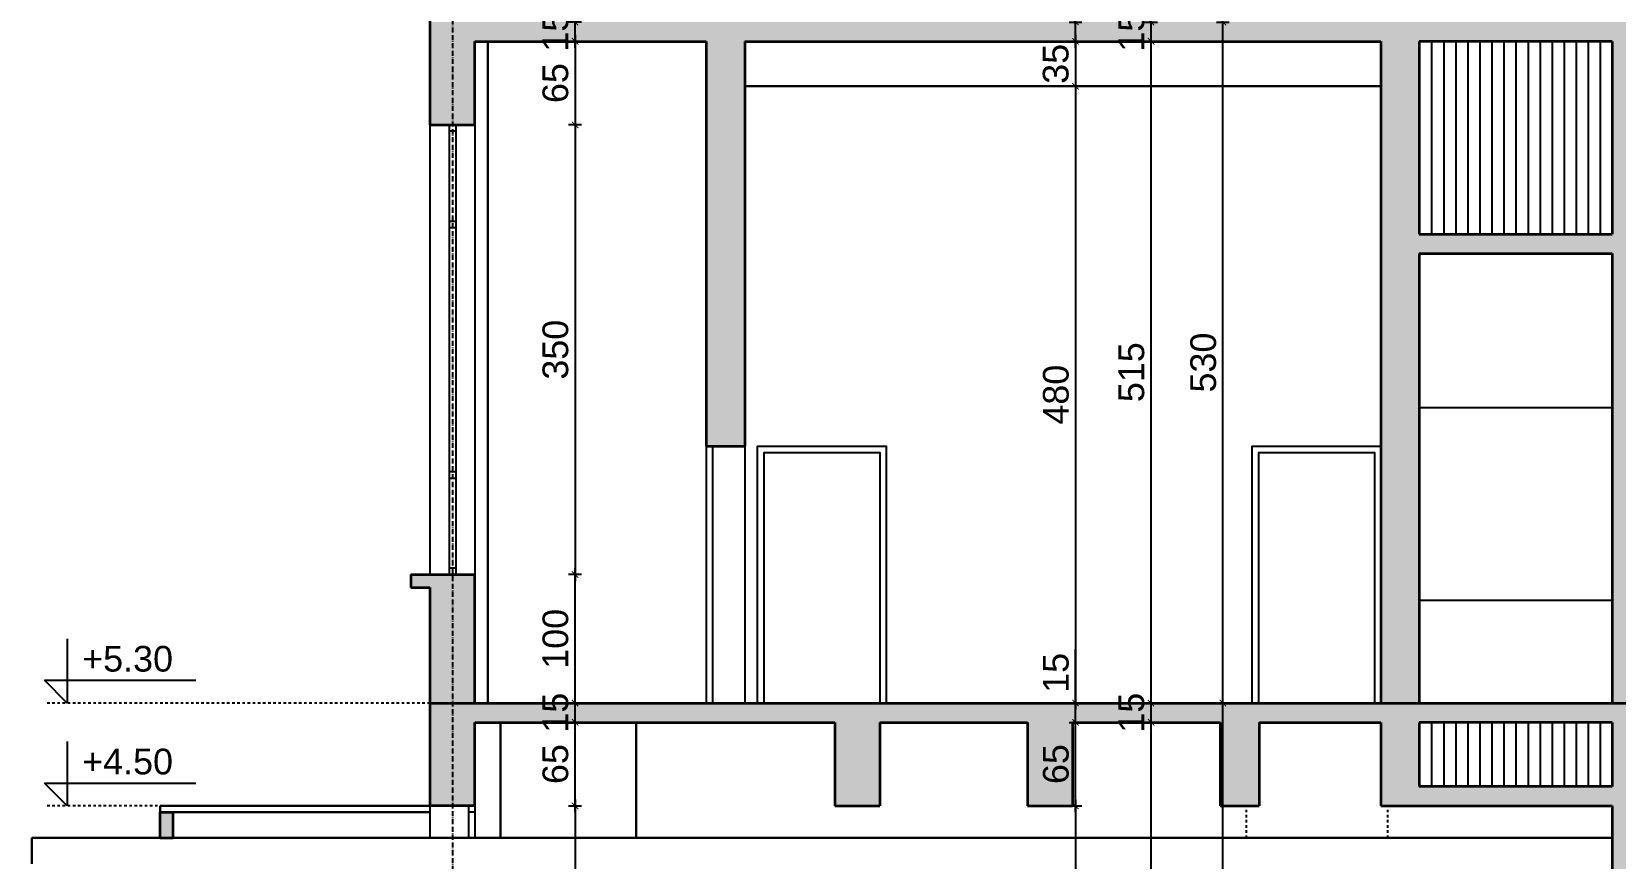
# Model space of a CAD drawing. Header units: inches. Extents: x -72385 to 39588, y -6525 to 66685.
# Drawn here: x -7334 to -6101, y 24035 to 24678 of the extents above; entities that cross this region are included whole.
import ezdxf

# ---------------------------------------------------------------- set-up
doc = ezdxf.new("R2010")
doc.units = ezdxf.units.IN
doc.header["$MEASUREMENT"] = 0
doc.linetypes.add('DashDot', pattern=[0.6, 0.4, -0.1, 0, -0.1])
doc.linetypes.add('Hidden', pattern=[0.4, 0.2, -0.2])
for name, color, linetype, lineweight in [('Надписи коти вътрешни', 252, 'Continuous', 25), ('Надписи нива', 252, 'Continuous', 25), ('Оси', 252, 'DashDot', 25), ('Фасади Разрези дебело', 7, 'Continuous', 35), ('Фасади Разрези пунктир', 253, 'Hidden', 25), ('Фасади Разрези средно', 252, 'Continuous', 30), ('Фасади Разрези тънко', 253, 'Continuous', 25), ('Щрих стени', 254, 'Continuous', 25)]:
    doc.layers.add(name, color=color, linetype=linetype, lineweight=lineweight)
doc.styles.add('Arial Regular', font='arial.ttf')
doc.styles.get("Standard").update_dxf_attribs({"font": 'arial.ttf'})
doc.dimstyles.new('Annotative', dxfattribs={"dimscale": 0, "dimtxt": 20, "dimasz": 5, "dimexe": 5, "dimexo": 5, "dimgap": 5, "dimtad": 1, "dimdec": 0, "dimzin": 0, "dimdsep": 46, "dimtxsty": 'Standard', "dimblk": 'ARCHTICK', "dimcen": 5, "dimdle": 5, "dimadec": 0, "dimazin": 0, "dimtfac": 1, "dimtdec": 0, "dimtofl": 0, "dimtmove": 0, "dimatfit": 3, "dimldrblk": 'ARCHTICK', "dimfxl": 5, "dimfxlon": 1, "dimtolj": 1, "dimtzin": 0, "dimarcsym": 1})

# ---------------------------------------------------------------- blocks, each defined once
blk = doc.blocks.new('_ArchTick')
at = {"color": 0, "linetype": 'ByBlock', "const_width": 0.15}
blk.add_lwpolyline([(-0.5, -0.5), (0.5, 0.5)], dxfattribs=at)
blk = doc.blocks.new('*D4976')
at = {"layer": 'Defpoints', "color": 0, "ltscale": 10, "transparency": 16777216}
for p in [(-6910.7, 24255.9), (-6841.6, 24255.9), (-6841.6, 24155.9)]:
    blk.add_point(p, dxfattribs=at)
at = {"layer": 'Надписи коти вътрешни', "color": 0, "lineweight": -2, "ltscale": 10, "transparency": 16777216}
for p, q in [((-6910.7, 24150.9), (-6910.7, 24260.9)), ((-6905.7, 24255.9), (-6915.7, 24255.9)), ((-6905.7, 24155.9), (-6915.7, 24155.9))]:
    blk.add_line(p, q, dxfattribs=at)
at = {"layer": 'Надписи коти вътрешни', "color": 0, "lineweight": -2, "ltscale": 10, "transparency": 16777216, "xscale": 5, "yscale": 5, "zscale": 5}
for p, rotation in [((-6910.7, 24255.9), 90), ((-6910.7, 24155.9), 270)]:
    blk.add_blockref('_ArchTick', p, dxfattribs=dict(at, rotation=rotation))
at = {"layer": 'Надписи коти вътрешни', "color": 0, "ltscale": 10, "transparency": 16777216, "insert": (-6925.9, 24205.9), "char_height": 20, "attachment_point": 5, "rotation": 90}
blk.add_mtext('\\A1;100', dxfattribs=at)
blk = doc.blocks.new('*D4975')
at = {"layer": 'Defpoints', "color": 0, "ltscale": 10, "transparency": 16777216}
for p in [(-6841.6, 24605.9), (-6910.7, 24255.9), (-6841.6, 24255.9)]:
    blk.add_point(p, dxfattribs=at)
at = {"layer": 'Надписи коти вътрешни', "color": 0, "lineweight": -2, "ltscale": 10, "transparency": 16777216}
for p, q in [((-6905.7, 24605.9), (-6915.7, 24605.9)), ((-6910.7, 24610.9), (-6910.7, 24250.9)), ((-6905.7, 24255.9), (-6915.7, 24255.9))]:
    blk.add_line(p, q, dxfattribs=at)
at = {"layer": 'Надписи коти вътрешни', "color": 0, "lineweight": -2, "ltscale": 10, "transparency": 16777216, "xscale": 5, "yscale": 5, "zscale": 5}
for p, rotation in [((-6910.7, 24605.9), 90), ((-6910.7, 24255.9), 270)]:
    blk.add_blockref('_ArchTick', p, dxfattribs=dict(at, rotation=rotation))
at = {"layer": 'Надписи коти вътрешни', "color": 0, "ltscale": 10, "transparency": 16777216, "insert": (-6925.9, 24430.9), "char_height": 20, "attachment_point": 5, "rotation": 90}
blk.add_mtext('\\A1;350', dxfattribs=at)
blk = doc.blocks.new('*D4974')
at = {"layer": 'Defpoints', "color": 0, "ltscale": 10, "transparency": 16777216}
for p in [(-6841.6, 24670.9), (-6910.7, 24605.9), (-6841.6, 24605.9)]:
    blk.add_point(p, dxfattribs=at)
at = {"layer": 'Надписи коти вътрешни', "color": 0, "lineweight": -2, "ltscale": 10, "transparency": 16777216}
for p, q in [((-6905.7, 24670.9), (-6915.7, 24670.9)), ((-6910.7, 24675.9), (-6910.7, 24600.9)), ((-6905.7, 24605.9), (-6915.7, 24605.9))]:
    blk.add_line(p, q, dxfattribs=at)
at = {"layer": 'Надписи коти вътрешни', "color": 0, "lineweight": -2, "ltscale": 10, "transparency": 16777216, "xscale": 5, "yscale": 5, "zscale": 5}
for p, rotation in [((-6910.7, 24670.9), 90), ((-6910.7, 24605.9), 270)]:
    blk.add_blockref('_ArchTick', p, dxfattribs=dict(at, rotation=rotation))
at = {"layer": 'Надписи коти вътрешни', "color": 0, "ltscale": 10, "transparency": 16777216, "insert": (-6925.9, 24638.4), "char_height": 20, "attachment_point": 5, "rotation": 90}
blk.add_mtext('\\A1;65', dxfattribs=at)
blk = doc.blocks.new('*D4973')
at = {"layer": 'Defpoints', "color": 0, "ltscale": 10, "transparency": 16777216}
for p in [(-6910.7, 24685.9), (-6841.6, 24685.9), (-6841.6, 24670.9)]:
    blk.add_point(p, dxfattribs=at)
at = {"layer": 'Надписи коти вътрешни', "color": 0, "lineweight": -2, "ltscale": 10, "transparency": 16777216}
for p, q in [((-6910.7, 24665.9), (-6910.7, 24690.9)), ((-6905.7, 24685.9), (-6915.7, 24685.9)), ((-6905.7, 24670.9), (-6915.7, 24670.9))]:
    blk.add_line(p, q, dxfattribs=at)
at = {"layer": 'Надписи коти вътрешни', "color": 0, "lineweight": -2, "ltscale": 10, "transparency": 16777216, "xscale": 5, "yscale": 5, "zscale": 5}
for p, rotation in [((-6910.7, 24685.9), 90), ((-6910.7, 24670.9), 270)]:
    blk.add_blockref('_ArchTick', p, dxfattribs=dict(at, rotation=rotation))
at = {"layer": 'Надписи коти вътрешни', "color": 0, "ltscale": 10, "transparency": 16777216, "insert": (-6925.9, 24678.4), "char_height": 20, "attachment_point": 5, "rotation": 90}
blk.add_mtext('\\A1;15', dxfattribs=at)
blk = doc.blocks.new('*D4963')
at = {"layer": 'Defpoints', "color": 0, "ltscale": 10, "transparency": 16777216}
for p in [(-6968.6, 24140.9), (-6910.7, 24140.9), (-6988.6, 24075.9)]:
    blk.add_point(p, dxfattribs=at)
at = {"layer": 'Надписи коти вътрешни', "color": 0, "lineweight": -2, "ltscale": 10, "transparency": 16777216}
for p, q in [((-6915.7, 24140.9), (-6905.7, 24140.9)), ((-6910.7, 24070.9), (-6910.7, 24145.9)), ((-6915.7, 24075.9), (-6905.7, 24075.9))]:
    blk.add_line(p, q, dxfattribs=at)
at = {"layer": 'Надписи коти вътрешни', "color": 0, "lineweight": -2, "ltscale": 10, "transparency": 16777216, "xscale": 5, "yscale": 5, "zscale": 5}
for p, rotation in [((-6910.7, 24140.9), 90), ((-6910.7, 24075.9), 270)]:
    blk.add_blockref('_ArchTick', p, dxfattribs=dict(at, rotation=rotation))
at = {"layer": 'Надписи коти вътрешни', "color": 0, "ltscale": 10, "transparency": 16777216, "insert": (-6925.9, 24108.4), "char_height": 20, "attachment_point": 5, "rotation": 90}
blk.add_mtext('\\A1;65', dxfattribs=at)
blk = doc.blocks.new('*D4962')
at = {"layer": 'Defpoints', "color": 0, "ltscale": 10, "transparency": 16777216}
for p in [(-6988.6, 24075.9), (-6988.6, 23625.9), (-6910.7, 23625.9)]:
    blk.add_point(p, dxfattribs=at)
at = {"layer": 'Надписи коти вътрешни', "color": 0, "lineweight": -2, "ltscale": 10, "transparency": 16777216}
for p, q in [((-6915.7, 24075.9), (-6905.7, 24075.9)), ((-6910.7, 24080.9), (-6910.7, 23620.9)), ((-6915.7, 23625.9), (-6905.7, 23625.9))]:
    blk.add_line(p, q, dxfattribs=at)
at = {"layer": 'Надписи коти вътрешни', "color": 0, "lineweight": -2, "ltscale": 10, "transparency": 16777216, "xscale": 5, "yscale": 5, "zscale": 5}
for p, rotation in [((-6910.7, 24075.9), 90), ((-6910.7, 23625.9), 270)]:
    blk.add_blockref('_ArchTick', p, dxfattribs=dict(at, rotation=rotation))
at = {"layer": 'Надписи коти вътрешни', "color": 0, "ltscale": 10, "transparency": 16777216, "insert": (-6925.9, 23850.9), "char_height": 20, "attachment_point": 5, "rotation": 90}
blk.add_mtext('\\A1;450', dxfattribs=at)
blk = doc.blocks.new('*D4957')
at = {"layer": 'Defpoints', "color": 0, "ltscale": 10, "transparency": 16777216}
for p in [(-6557.1, 24155.9), (-6521.2, 24155.9), (-6558.6, 24140.9)]:
    blk.add_point(p, dxfattribs=at)
at = {"layer": 'Надписи коти вътрешни', "color": 0, "lineweight": -2, "ltscale": 10, "transparency": 16777216}
for p, q in [((-6521.2, 24155.9), (-6521.2, 24197.8)), ((-6526.2, 24155.9), (-6516.2, 24155.9)), ((-6521.2, 24135.9), (-6521.2, 24155.9)), ((-6526.2, 24140.9), (-6516.2, 24140.9))]:
    blk.add_line(p, q, dxfattribs=at)
at = {"layer": 'Надписи коти вътрешни', "color": 0, "lineweight": -2, "ltscale": 10, "transparency": 16777216, "xscale": 5, "yscale": 5, "zscale": 5}
for p, rotation in [((-6521.2, 24155.9), 90), ((-6521.2, 24140.9), 270)]:
    blk.add_blockref('_ArchTick', p, dxfattribs=dict(at, rotation=rotation))
at = {"layer": 'Надписи коти вътрешни', "color": 0, "ltscale": 10, "transparency": 16777216, "insert": (-6536.4, 24179.4), "char_height": 20, "attachment_point": 5, "rotation": 90}
blk.add_mtext('\\A1;15', dxfattribs=at)
blk = doc.blocks.new('*D4956')
at = {"layer": 'Defpoints', "color": 0, "ltscale": 10, "transparency": 16777216}
for p in [(-6564.5, 24635.9), (-6541.4, 24155.9), (-6521.2, 24155.9)]:
    blk.add_point(p, dxfattribs=at)
at = {"layer": 'Надписи коти вътрешни', "color": 0, "lineweight": -2, "ltscale": 10, "transparency": 16777216}
for p, q in [((-6521.2, 24640.9), (-6521.2, 24150.9)), ((-6526.2, 24635.9), (-6516.2, 24635.9)), ((-6526.2, 24155.9), (-6516.2, 24155.9))]:
    blk.add_line(p, q, dxfattribs=at)
at = {"layer": 'Надписи коти вътрешни', "color": 0, "lineweight": -2, "ltscale": 10, "transparency": 16777216, "xscale": 5, "yscale": 5, "zscale": 5}
for p, rotation in [((-6521.2, 24635.9), 90), ((-6521.2, 24155.9), 270)]:
    blk.add_blockref('_ArchTick', p, dxfattribs=dict(at, rotation=rotation))
at = {"layer": 'Надписи коти вътрешни', "color": 0, "ltscale": 10, "transparency": 16777216, "insert": (-6536.4, 24395.9), "char_height": 20, "attachment_point": 5, "rotation": 90}
blk.add_mtext('\\A1;480', dxfattribs=at)
blk = doc.blocks.new('*D4955')
at = {"layer": 'Defpoints', "color": 0, "ltscale": 10, "transparency": 16777216}
for p in [(-6546.7, 24670.9), (-6546.7, 24635.9), (-6521.2, 24635.9)]:
    blk.add_point(p, dxfattribs=at)
at = {"layer": 'Надписи коти вътрешни', "color": 0, "lineweight": -2, "ltscale": 10, "transparency": 16777216}
for p, q in [((-6526.2, 24670.9), (-6516.2, 24670.9)), ((-6521.2, 24675.9), (-6521.2, 24630.9)), ((-6526.2, 24635.9), (-6516.2, 24635.9))]:
    blk.add_line(p, q, dxfattribs=at)
at = {"layer": 'Надписи коти вътрешни', "color": 0, "lineweight": -2, "ltscale": 10, "transparency": 16777216, "xscale": 5, "yscale": 5, "zscale": 5}
for p, rotation in [((-6521.2, 24670.9), 90), ((-6521.2, 24635.9), 270)]:
    blk.add_blockref('_ArchTick', p, dxfattribs=dict(at, rotation=rotation))
at = {"layer": 'Надписи коти вътрешни', "color": 0, "ltscale": 10, "transparency": 16777216, "insert": (-6536.5, 24653.4), "char_height": 20, "attachment_point": 5, "rotation": 90}
blk.add_mtext('\\A1;35', dxfattribs=at)
blk = doc.blocks.new('*D4954')
at = {"layer": 'Defpoints', "color": 0, "ltscale": 10, "transparency": 16777216}
for p in [(-6578.4, 24685.9), (-6521.2, 24685.9), (-6559.5, 24670.9)]:
    blk.add_point(p, dxfattribs=at)
at = {"layer": 'Надписи коти вътрешни', "color": 0, "lineweight": -2, "ltscale": 10, "transparency": 16777216}
for p, q in [((-6521.2, 24685.9), (-6521.2, 24727.8)), ((-6526.2, 24685.9), (-6516.2, 24685.9)), ((-6521.2, 24665.9), (-6521.2, 24685.9)), ((-6526.2, 24670.9), (-6516.2, 24670.9))]:
    blk.add_line(p, q, dxfattribs=at)
at = {"layer": 'Надписи коти вътрешни', "color": 0, "lineweight": -2, "ltscale": 10, "transparency": 16777216, "xscale": 5, "yscale": 5, "zscale": 5}
for p, rotation in [((-6521.2, 24685.9), 90), ((-6521.2, 24670.9), 270)]:
    blk.add_blockref('_ArchTick', p, dxfattribs=dict(at, rotation=rotation))
at = {"layer": 'Надписи коти вътрешни', "color": 0, "ltscale": 10, "transparency": 16777216, "insert": (-6536.4, 24709.4), "char_height": 20, "attachment_point": 5, "rotation": 90}
blk.add_mtext('\\A1;15', dxfattribs=at)
blk = doc.blocks.new('*D4952')
at = {"layer": 'Defpoints', "color": 0, "ltscale": 10, "transparency": 16777216}
for p in [(-6523.6, 24140.9), (-6521.2, 24140.9), (-6558.6, 24075.9)]:
    blk.add_point(p, dxfattribs=at)
at = {"layer": 'Надписи коти вътрешни', "color": 0, "lineweight": -2, "ltscale": 10, "transparency": 16777216}
for p, q in [((-6521.2, 24070.9), (-6521.2, 24145.9)), ((-6521.2, 24140.9), (-6516.2, 24140.9)), ((-6526.2, 24075.9), (-6516.2, 24075.9))]:
    blk.add_line(p, q, dxfattribs=at)
at = {"layer": 'Надписи коти вътрешни', "color": 0, "lineweight": -2, "ltscale": 10, "transparency": 16777216, "xscale": 5, "yscale": 5, "zscale": 5}
for p, rotation in [((-6521.2, 24140.9), 90), ((-6521.2, 24075.9), 270)]:
    blk.add_blockref('_ArchTick', p, dxfattribs=dict(at, rotation=rotation))
at = {"layer": 'Надписи коти вътрешни', "color": 0, "ltscale": 10, "transparency": 16777216, "insert": (-6536.4, 24108.4), "char_height": 20, "attachment_point": 5, "rotation": 90}
blk.add_mtext('\\A1;65', dxfattribs=at)
blk = doc.blocks.new('*D4951')
at = {"layer": 'Defpoints', "color": 0, "ltscale": 10, "transparency": 16777216}
for p in [(-6558.6, 24075.9), (-6599.2, 23625.9), (-6521.2, 23625.9)]:
    blk.add_point(p, dxfattribs=at)
at = {"layer": 'Надписи коти вътрешни', "color": 0, "lineweight": -2, "ltscale": 10, "transparency": 16777216}
for p, q in [((-6526.2, 24075.9), (-6516.2, 24075.9)), ((-6521.2, 24080.9), (-6521.2, 23620.9)), ((-6526.2, 23625.9), (-6516.2, 23625.9))]:
    blk.add_line(p, q, dxfattribs=at)
at = {"layer": 'Надписи коти вътрешни', "color": 0, "lineweight": -2, "ltscale": 10, "transparency": 16777216, "xscale": 5, "yscale": 5, "zscale": 5}
for p, rotation in [((-6521.2, 24075.9), 90), ((-6521.2, 23625.9), 270)]:
    blk.add_blockref('_ArchTick', p, dxfattribs=dict(at, rotation=rotation))
at = {"layer": 'Надписи коти вътрешни', "color": 0, "ltscale": 10, "transparency": 16777216, "insert": (-6536.4, 23850.9), "char_height": 20, "attachment_point": 5, "rotation": 90}
blk.add_mtext('\\A1;450', dxfattribs=at)
blk = doc.blocks.new('*D4945')
at = {"layer": 'Defpoints', "color": 0, "ltscale": 10, "transparency": 16777216}
for p in [(-6988.6, 24155.9), (-6910.7, 24155.9), (-6988.6, 24140.9)]:
    blk.add_point(p, dxfattribs=at)
at = {"layer": 'Надписи коти вътрешни', "color": 0, "lineweight": -2, "ltscale": 10, "transparency": 16777216}
for p, q in [((-6910.7, 24135.9), (-6910.7, 24160.9)), ((-6915.7, 24155.9), (-6905.7, 24155.9)), ((-6915.7, 24140.9), (-6905.7, 24140.9))]:
    blk.add_line(p, q, dxfattribs=at)
at = {"layer": 'Надписи коти вътрешни', "color": 0, "lineweight": -2, "ltscale": 10, "transparency": 16777216, "xscale": 5, "yscale": 5, "zscale": 5}
for p, rotation in [((-6910.7, 24155.9), 90), ((-6910.7, 24140.9), 270)]:
    blk.add_blockref('_ArchTick', p, dxfattribs=dict(at, rotation=rotation))
at = {"layer": 'Надписи коти вътрешни', "color": 0, "ltscale": 10, "transparency": 16777216, "insert": (-6925.9, 24148.4), "char_height": 20, "attachment_point": 5, "rotation": 90}
blk.add_mtext('\\A1;15', dxfattribs=at)
blk = doc.blocks.new('*D4940')
at = {"layer": 'Defpoints', "color": 0, "ltscale": 10, "transparency": 16777216}
for p in [(-6574.9, 24140.9), (-6462.4, 24140.9), (-6574.9, 23625.9)]:
    blk.add_point(p, dxfattribs=at)
at = {"layer": 'Надписи коти вътрешни', "color": 0, "lineweight": -2, "ltscale": 10, "transparency": 16777216}
for p, q in [((-6467.4, 24140.9), (-6457.4, 24140.9)), ((-6462.4, 23620.9), (-6462.4, 24145.9)), ((-6467.4, 23625.9), (-6457.4, 23625.9))]:
    blk.add_line(p, q, dxfattribs=at)
at = {"layer": 'Надписи коти вътрешни', "color": 0, "lineweight": -2, "ltscale": 10, "transparency": 16777216, "xscale": 5, "yscale": 5, "zscale": 5}
for p, rotation in [((-6462.4, 24140.9), 90), ((-6462.4, 23625.9), 270)]:
    blk.add_blockref('_ArchTick', p, dxfattribs=dict(at, rotation=rotation))
at = {"layer": 'Надписи коти вътрешни', "color": 0, "ltscale": 10, "transparency": 16777216, "insert": (-6477.6, 23883.4), "char_height": 20, "attachment_point": 5, "rotation": 90}
blk.add_mtext('\\A1;515', dxfattribs=at)
blk = doc.blocks.new('*D4939')
at = {"layer": 'Defpoints', "color": 0, "ltscale": 10, "transparency": 16777216}
for p in [(-6574.9, 24155.9), (-6462.4, 24155.9), (-6574.9, 24140.9)]:
    blk.add_point(p, dxfattribs=at)
at = {"layer": 'Надписи коти вътрешни', "color": 0, "lineweight": -2, "ltscale": 10, "transparency": 16777216}
for p, q in [((-6462.4, 24135.9), (-6462.4, 24160.9)), ((-6467.4, 24155.9), (-6457.4, 24155.9)), ((-6467.4, 24140.9), (-6457.4, 24140.9))]:
    blk.add_line(p, q, dxfattribs=at)
at = {"layer": 'Надписи коти вътрешни', "color": 0, "lineweight": -2, "ltscale": 10, "transparency": 16777216, "xscale": 5, "yscale": 5, "zscale": 5}
for p, rotation in [((-6462.4, 24155.9), 90), ((-6462.4, 24140.9), 270)]:
    blk.add_blockref('_ArchTick', p, dxfattribs=dict(at, rotation=rotation))
at = {"layer": 'Надписи коти вътрешни', "color": 0, "ltscale": 10, "transparency": 16777216, "insert": (-6477.6, 24148.4), "char_height": 20, "attachment_point": 5, "rotation": 90}
blk.add_mtext('\\A1;15', dxfattribs=at)
blk = doc.blocks.new('*D4938')
at = {"layer": 'Defpoints', "color": 0, "ltscale": 10, "transparency": 16777216}
for p in [(-6574.9, 24155.9), (-6406.5, 24155.9), (-6574.9, 23625.9)]:
    blk.add_point(p, dxfattribs=at)
at = {"layer": 'Надписи коти вътрешни', "color": 0, "lineweight": -2, "ltscale": 10, "transparency": 16777216}
for p, q in [((-6406.5, 23620.9), (-6406.5, 24160.9)), ((-6411.5, 24155.9), (-6401.5, 24155.9)), ((-6411.5, 23625.9), (-6401.5, 23625.9))]:
    blk.add_line(p, q, dxfattribs=at)
at = {"layer": 'Надписи коти вътрешни', "color": 0, "lineweight": -2, "ltscale": 10, "transparency": 16777216, "xscale": 5, "yscale": 5, "zscale": 5}
for p, rotation in [((-6406.5, 24155.9), 90), ((-6406.5, 23625.9), 270)]:
    blk.add_blockref('_ArchTick', p, dxfattribs=dict(at, rotation=rotation))
at = {"layer": 'Надписи коти вътрешни', "color": 0, "ltscale": 10, "transparency": 16777216, "insert": (-6421.7, 23890.9), "char_height": 20, "attachment_point": 5, "rotation": 90}
blk.add_mtext('\\A1;530', dxfattribs=at)
blk = doc.blocks.new('*D4937')
at = {"layer": 'Defpoints', "color": 0, "ltscale": 10, "transparency": 16777216}
for p in [(-6574.9, 24670.9), (-6462.4, 24670.9), (-6574.9, 24155.9)]:
    blk.add_point(p, dxfattribs=at)
at = {"layer": 'Надписи коти вътрешни', "color": 0, "lineweight": -2, "ltscale": 10, "transparency": 16777216}
for p, q in [((-6467.4, 24670.9), (-6457.4, 24670.9)), ((-6462.4, 24150.9), (-6462.4, 24675.9)), ((-6467.4, 24155.9), (-6457.4, 24155.9))]:
    blk.add_line(p, q, dxfattribs=at)
at = {"layer": 'Надписи коти вътрешни', "color": 0, "lineweight": -2, "ltscale": 10, "transparency": 16777216, "xscale": 5, "yscale": 5, "zscale": 5}
for p, rotation in [((-6462.4, 24670.9), 90), ((-6462.4, 24155.9), 270)]:
    blk.add_blockref('_ArchTick', p, dxfattribs=dict(at, rotation=rotation))
at = {"layer": 'Надписи коти вътрешни', "color": 0, "ltscale": 10, "transparency": 16777216, "insert": (-6477.6, 24413.4), "char_height": 20, "attachment_point": 5, "rotation": 90}
blk.add_mtext('\\A1;515', dxfattribs=at)
blk = doc.blocks.new('*D4936')
at = {"layer": 'Defpoints', "color": 0, "ltscale": 10, "transparency": 16777216}
for p in [(-6574.9, 24685.9), (-6462.4, 24685.9), (-6574.9, 24670.9)]:
    blk.add_point(p, dxfattribs=at)
at = {"layer": 'Надписи коти вътрешни', "color": 0, "lineweight": -2, "ltscale": 10, "transparency": 16777216}
for p, q in [((-6462.4, 24665.9), (-6462.4, 24690.9)), ((-6467.4, 24685.9), (-6457.4, 24685.9)), ((-6467.4, 24670.9), (-6457.4, 24670.9))]:
    blk.add_line(p, q, dxfattribs=at)
at = {"layer": 'Надписи коти вътрешни', "color": 0, "lineweight": -2, "ltscale": 10, "transparency": 16777216, "xscale": 5, "yscale": 5, "zscale": 5}
for p, rotation in [((-6462.4, 24685.9), 90), ((-6462.4, 24670.9), 270)]:
    blk.add_blockref('_ArchTick', p, dxfattribs=dict(at, rotation=rotation))
at = {"layer": 'Надписи коти вътрешни', "color": 0, "ltscale": 10, "transparency": 16777216, "insert": (-6477.6, 24678.4), "char_height": 20, "attachment_point": 5, "rotation": 90}
blk.add_mtext('\\A1;15', dxfattribs=at)
blk = doc.blocks.new('*D4935')
at = {"layer": 'Defpoints', "color": 0, "ltscale": 10, "transparency": 16777216}
for p in [(-6574.9, 24685.9), (-6406.5, 24685.9), (-6574.9, 24155.9)]:
    blk.add_point(p, dxfattribs=at)
at = {"layer": 'Надписи коти вътрешни', "color": 0, "lineweight": -2, "ltscale": 10, "transparency": 16777216}
for p, q in [((-6406.5, 24150.9), (-6406.5, 24690.9)), ((-6411.5, 24685.9), (-6401.5, 24685.9)), ((-6411.5, 24155.9), (-6401.5, 24155.9))]:
    blk.add_line(p, q, dxfattribs=at)
at = {"layer": 'Надписи коти вътрешни', "color": 0, "lineweight": -2, "ltscale": 10, "transparency": 16777216, "xscale": 5, "yscale": 5, "zscale": 5}
for p, rotation in [((-6406.5, 24685.9), 90), ((-6406.5, 24155.9), 270)]:
    blk.add_blockref('_ArchTick', p, dxfattribs=dict(at, rotation=rotation))
at = {"layer": 'Надписи коти вътрешни', "color": 0, "ltscale": 10, "transparency": 16777216, "insert": (-6421.7, 24420.9), "char_height": 20, "attachment_point": 5, "rotation": 90}
blk.add_mtext('\\A1;530', dxfattribs=at)

msp = doc.modelspace()

# ---------------------------------------------------------------- hatches: boundary and pattern name
at = {"layer": 'Щрих стени', "ltscale": 10}
h = msp.add_hatch(color=256, dxfattribs=at)
h.dxf.hatch_style = 1
h.paths.add_polyline_path([(-1845.7, 24685.9), (-7023.6, 24685.9), (-7023.6, 24605.9), (-6988.6, 24605.9), (-6988.6, 24670.9), (-6808.6, 24670.9), (-6808.6, 24355.9), (-6778.6, 24355.9), (-6778.6, 24670.9), (-6283.6, 24670.9), (-6283.6, 24155.9), (-6253.6, 24155.9), (-6253.6, 24505.9), (-6103.5, 24505.9), (-6103.5, 24155.9), (-6073.5, 24155.9), (-6073.5, 24605.9), (-5513.5, 24605.9), (-5513.5, 24155.9), (-5508.5, 24155.9), (-5508.5, 24525.9), (-5473.5, 24525.9), (-5473.5, 24605.9), (-4908.4, 24605.9), (-4908.4, 24525.9), (-4873.4, 24525.9), (-4873.4, 24605.9), (-4308.4, 24605.9), (-4308.4, 24525.9), (-4273.4, 24525.9), (-4273.4, 24605.9), (-3708.3, 24605.9), (-3708.3, 24525.9), (-3673.3, 24525.9), (-3673.3, 24605.9), (-3108.3, 24605.9), (-3108.3, 24525.9), (-3073.3, 24525.9), (-3073.3, 24605.9), (-2508.3, 24605.9), (-2508.3, 24525.9), (-2473.2, 24525.9), (-2473.2, 24605.9), (-1908.2, 24605.9), (-1908.2, 24365.9), (-1845.7, 24365.9)])
h.paths.add_polyline_path([(-1908.2, 24620.9), (-6073.5, 24620.9), (-6073.5, 24670.9), (-1908.2, 24670.9)], flags=16)
h.paths.add_polyline_path([(-6103.5, 24520.9), (-6253.6, 24520.9), (-6253.6, 24670.9), (-6103.5, 24670.9)], flags=16)
h.paths.add_polyline_path([(-6988.6, 24255.9), (-7038.6, 24255.9), (-7038.6, 24245.9), (-7023.6, 24245.9), (-7023.6, 24155.9), (-6988.6, 24155.9)])
at = {"layer": 'Щрих стени', "ltscale": 10, "transparency": 33554610}
h = msp.add_hatch(dxfattribs=at)
h.set_pattern_fill('ANSI31', color=256, scale=75, angle=45)
h.paths.add_polyline_path([(-6103.5, 24670.9), (-6253.6, 24670.9), (-6253.6, 24520.9), (-6103.5, 24520.9)])
at = {"layer": 'Щрих стени', "ltscale": 10}
h = msp.add_hatch(color=256, dxfattribs=at)
h.dxf.hatch_style = 1
h.paths.add_polyline_path([(-1845.7, 24155.9), (-7023.6, 24155.9), (-7023.6, 24075.9), (-6988.6, 24075.9), (-6988.6, 24140.9), (-6708.6, 24140.9), (-6708.6, 24075.9), (-6673.6, 24075.9), (-6673.6, 24140.9), (-6558.6, 24140.9), (-6558.6, 24075.9), (-6523.6, 24075.9), (-6523.6, 24140.9), (-6408.5, 24140.9), (-6408.5, 24075.9), (-6378.3, 24075.9), (-6378.3, 24140.9), (-6283.6, 24140.9), (-6283.6, 24075.9), (-6103.5, 24075.9), (-6103.5, 23625.9), (-6073.5, 23625.9), (-6073.5, 24075.9), (-5516, 24075.9), (-5516, 23625.9), (-5511, 23625.9), (-5511, 23995.9), (-5473.5, 23995.9), (-5473.5, 24075.9), (-4908.4, 24075.9), (-4908.4, 23995.9), (-4905.9, 23995.9), (-4905.9, 23625.9), (-4875.9, 23625.9), (-4875.9, 23995.9), (-4873.4, 23995.9), (-4873.4, 24075.9), (-4308.4, 24075.9), (-4308.4, 23625.9), (-4303.4, 23625.9), (-4303.4, 23995.9), (-4273.4, 23995.9), (-4273.4, 24075.9), (-3708.3, 24075.9), (-3708.3, 23995.9), (-3705.8, 23995.9), (-3705.8, 23625.9), (-3675.8, 23625.9), (-3675.8, 23995.9), (-3673.3, 23995.9), (-3673.3, 24075.9), (-3108.3, 24075.9), (-3108.3, 23995.9), (-3073.3, 23995.9), (-3073.3, 24075.9), (-2508.3, 24075.9), (-2508.3, 23995.9), (-2473.2, 23995.9), (-2473.2, 24075.9), (-1908.2, 24075.9), (-1908.2, 23835.9), (-1845.7, 23835.9)])
h.paths.add_polyline_path([(-6103.5, 24090.9), (-6253.6, 24090.9), (-6253.6, 24140.9), (-6103.5, 24140.9)], flags=16)
h.paths.add_polyline_path([(-6073.5, 24140.9), (-1908.2, 24140.9), (-1908.2, 24090.9), (-6073.5, 24090.9)], flags=16)
at = {"layer": 'Щрих стени', "ltscale": 10, "transparency": 33554610}
h = msp.add_hatch(dxfattribs=at)
h.set_pattern_fill('ANSI31', color=256, scale=75, angle=45)
h.paths.add_polyline_path([(-6103.5, 24140.9), (-6253.6, 24140.9), (-6253.6, 24090.9), (-6103.5, 24090.9)])
at = {"layer": 'Щрих стени', "ltscale": 10}
h = msp.add_hatch(color=256, dxfattribs=at)
h.dxf.hatch_style = 1
h.paths.add_polyline_path([(-7223.6, 24070.9), (-7233.6, 24070.9), (-7233.6, 24050.9), (-7223.6, 24050.9)])

# ---------------------------------------------------------------- linework, layer by layer
at = {"layer": 'Надписи нива', "ltscale": 10}
for p, q in [((-7305.9, 24205.9), (-7305.9, 24155.9)), ((-7323.6, 24173.6), (-7205.9, 24173.6)), ((-7305.9, 24155.9), (-7323.6, 24173.6)), ((-7305.9, 24125.9), (-7305.9, 24075.9)), ((-7323.6, 24093.6), (-7205.9, 24093.6)), ((-7305.9, 24075.9), (-7323.6, 24093.6))]:
    msp.add_line(p, q, dxfattribs=at)
at = {"layer": 'Надписи нива', "linetype": 'Hidden', "ltscale": 10}
for p, q in [((-7023.6, 24155.9), (-7323.6, 24155.9)), ((-7023.6, 24075.9), (-7323.6, 24075.9))]:
    msp.add_line(p, q, dxfattribs=at)
at = {"layer": 'Оси', "ltscale": 10}
msp.add_line((-7006, 26090.9), (-7006, 23040.9), dxfattribs=at)
at = {"layer": 'Фасади Разрези дебело', "ltscale": 10}
for p, q in [((-7023.6, 24775.9), (-7023.6, 24605.9)), ((-6988.6, 24605.9), (-6988.6, 24670.9)), ((-6808.6, 24670.9), (-6808.6, 24355.9)), ((-6778.6, 24670.9), (-6778.6, 24355.9)), ((-6283.6, 24670.9), (-6283.6, 24155.9)), ((-6253.6, 24670.9), (-6253.6, 24520.9)), ((-6103.5, 24670.9), (-6253.6, 24670.9)), ((-6103.5, 24670.9), (-6103.5, 24520.9)), ((-7023.6, 24605.9), (-6988.6, 24605.9)), ((-6253.6, 24505.9), (-6253.6, 24155.9)), ((-6103.5, 24505.9), (-6103.5, 24155.9)), ((-7038.6, 24255.9), (-7038.6, 24245.9)), ((-7023.6, 24245.9), (-7023.6, 24075.9)), ((-6988.6, 24155.9), (-6988.6, 24255.9)), ((-6988.6, 24075.9), (-6988.6, 24140.9)), ((-6708.6, 24140.9), (-6708.6, 24075.9)), ((-6673.6, 24140.9), (-6673.6, 24075.9)), ((-6558.6, 24140.9), (-6558.6, 24075.9)), ((-6523.6, 24140.9), (-6523.6, 24075.9)), ((-6408.5, 24140.9), (-6408.5, 24075.9)), ((-6378.3, 24140.9), (-6378.3, 24075.9)), ((-6283.6, 24140.9), (-6283.6, 24075.9)), ((-6253.6, 24140.9), (-6253.6, 24090.9)), ((-6103.5, 24140.9), (-6253.6, 24140.9)), ((-6103.5, 24140.9), (-6103.5, 24090.9)), ((-6103.5, 24090.9), (-6253.6, 24090.9)), ((-6988.6, 24075.9), (-7023.6, 24075.9)), ((-6103.5, 24075.9), (-6103.5, 23625.9)), ((-7233.6, 24050.9), (-7233.6, 24070.9)), ((-7233.6, 24070.9), (-7223.6, 24070.9)), ((-7223.6, 24050.9), (-7223.6, 24070.9)), ((-7233.6, 24050.9), (-7223.6, 24050.9))]:
    msp.add_line(p, q, dxfattribs=at)
at = {"layer": 'Фасади Разрези дебело', "ltscale": 10, "extrusion": (1.2091e-15, 1, -2.22045e-16)}
for p, q in [((-6988.6, 24670.9), (-6808.6, 24670.9)), ((-6778.6, 24670.9), (-6283.6, 24670.9)), ((-6253.6, 24520.9), (-6103.5, 24520.9)), ((-6253.6, 24505.9), (-6103.5, 24505.9)), ((-6808.6, 24355.9), (-6778.6, 24355.9)), ((-7023.6, 24155.9), (4686.5, 24155.9)), ((-6988.6, 24140.9), (-6708.6, 24140.9)), ((-6673.6, 24140.9), (-6558.6, 24140.9)), ((-6523.6, 24140.9), (-6408.5, 24140.9)), ((-6378.3, 24140.9), (-6283.6, 24140.9)), ((-6708.6, 24075.9), (-6673.6, 24075.9)), ((-6558.6, 24075.9), (-6523.6, 24075.9)), ((-6408.5, 24075.9), (-6378.3, 24075.9)), ((-6283.6, 24075.9), (-6103.5, 24075.9))]:
    msp.add_line(p, q, dxfattribs=at)
at = {"layer": 'Фасади Разрези дебело', "ltscale": 10, "extrusion": (-1.7544e-13, 1, -2.22045e-16)}
for p, q in [((-7038.6, 24255.9), (-6988.6, 24255.9)), ((-7038.6, 24245.9), (-7023.6, 24245.9))]:
    msp.add_line(p, q, dxfattribs=at)
at = {"layer": 'Фасади Разрези пунктир', "ltscale": 10}
for p, q in [((-6388.1, 24050.9), (-6388.1, 24075.9)), ((-6278.1, 24050.9), (-6278.1, 24075.9))]:
    msp.add_line(p, q, dxfattribs=at)
at = {"layer": 'Фасади Разрези средно', "ltscale": 10}
for p, q in [((-6978.6, 24155.9), (-6978.6, 24670.9)), ((-6968.6, 24140.9), (-6968.6, 24050.9)), ((-6863.1, 24140.9), (-6863.1, 24050.9)), ((-7233.6, 24075.9), (-7023.6, 24075.9)), ((-7233.6, 24070.9), (-7233.6, 24075.9)), ((-7223.6, 24070.9), (-7023.6, 24070.9)), ((-7333.6, 24030.9), (-7333.6, 24050.9)), ((-7233.6, 24050.9), (-7333.6, 24050.9)), ((-7223.6, 24050.9), (-6103.5, 24050.9))]:
    msp.add_line(p, q, dxfattribs=at)
at = {"layer": 'Фасади Разрези средно', "ltscale": 10, "extrusion": (1.2091e-15, 1, -2.22045e-16)}
msp.add_line((-6778.6, 24635.9), (-6283.6, 24635.9), dxfattribs=at)
at = {"layer": 'Фасади Разрези тънко', "ltscale": 10}
for p, q in [((-7023.6, 24605.9), (-7023.6, 24255.9)), ((-7008.6, 24605.9), (-7008.6, 24255.9)), ((-7003.6, 24605.9), (-7003.6, 24255.9)), ((-6988.6, 24605.9), (-6988.6, 24255.9)), ((-7003.6, 24600.9), (-7008.6, 24600.9)), ((-7008.6, 24530.9), (-7003.6, 24530.9)), ((-7008.6, 24525.9), (-7003.6, 24525.9)), ((-6808.6, 24355.9), (-6808.6, 24155.9)), ((-6803.6, 24355.9), (-6803.6, 24155.9)), ((-6778.6, 24355.9), (-6778.6, 24155.9)), ((-7003.6, 24335.9), (-7008.6, 24335.9)), ((-7008.6, 24330.9), (-7003.6, 24330.9)), ((-7003.6, 24260.9), (-7008.6, 24260.9)), ((-7023.6, 24075.9), (-7023.6, 24050.9)), ((-6993.6, 24075.9), (-6993.6, 24050.9)), ((-6988.6, 24075.9), (-6988.6, 24050.9)), ((-6988.6, 24070.9), (-6993.6, 24070.9))]:
    msp.add_line(p, q, dxfattribs=at)
at = {"layer": 'Фасади Разрези тънко', "ltscale": 10, "extrusion": (1.2091e-15, 1, -2.22045e-16)}
for p, q in [((-6253.6, 24385.9), (-6103.5, 24385.9)), ((-6253.6, 24235.9), (-6103.5, 24235.9))]:
    msp.add_line(p, q, dxfattribs=at)
at = {"layer": 'Фасади Разрези тънко', "ltscale": 10}
for points in [[(-6768.6, 24155.9), (-6768.6, 24355.9), (-6668.6, 24355.9), (-6668.6, 24155.9)], [(-6383.6, 24155.9), (-6383.6, 24355.9), (-6283.6, 24355.9), (-6283.6, 24155.9)], [(-6763.6, 24155.9), (-6763.6, 24350.9), (-6673.6, 24350.9), (-6673.6, 24155.9)], [(-6378.6, 24155.9), (-6378.6, 24350.9), (-6288.6, 24350.9), (-6288.6, 24155.9)]]:
    msp.add_lwpolyline(points, dxfattribs=at)

# ---------------------------------------------------------------- texts
at = {"layer": 'Надписи нива', "ltscale": 10, "char_height": 20, "width": 180.489, "attachment_point": 1, "style": 'Arial Regular'}
for s, insert in [('+5.30', (-7294.3, 24200.4)), ('+4.50', (-7294.3, 24120.4))]:
    msp.add_mtext(s, dxfattribs=dict(at, insert=insert))

# ---------------------------------------------------------------- dimensions: what is measured, and where the dimension line sits
at = {"layer": 'Надписи коти вътрешни', "ltscale": 10}
for base, p1, p2, picture, middle in [((-6521.2, 24685.9), (-6559.5, 24670.9), (-6578.4, 24685.9), '*D4954', (-6521.2, 24709.4)), ((-6910.7, 24685.9), (-6841.6, 24670.9), (-6841.6, 24685.9), '*D4973', (-6910.7, 24678.4)), ((-6462.4, 24685.9), (-6574.9, 24670.9), (-6574.9, 24685.9), '*D4936', (-6462.4, 24678.4)), ((-6521.2, 24635.9), (-6546.7, 24670.9), (-6546.7, 24635.9), '*D4955', (-6521.2, 24653.4)), ((-6910.7, 24155.9), (-6988.6, 24140.9), (-6988.6, 24155.9), '*D4945', (-6910.7, 24148.4)), ((-6462.4, 24155.9), (-6574.9, 24140.9), (-6574.9, 24155.9), '*D4939', (-6462.4, 24148.4))]:
    dim = msp.add_linear_dim(base=base, p1=p1, p2=p2, angle=90, dimstyle='Annotative', override={"dimscale": 0, "dimtix": 0, "dimtofl": 0, "dimtmove": 0, "dimatfit": 3}, dxfattribs=at)
    dim.commit()
    dim.dimension.update_dxf_attribs({"geometry": picture, "text_midpoint": middle, "dimtype": 128})
for base, p1, p2, picture, middle in [((-6406.5, 24685.9), (-6574.9, 24155.9), (-6574.9, 24685.9), '*D4935', (-6421.7, 24420.9)), ((-6910.7, 24605.9), (-6841.6, 24670.9), (-6841.6, 24605.9), '*D4974', (-6925.9, 24638.4)), ((-6462.4, 24670.9), (-6574.9, 24155.9), (-6574.9, 24670.9), '*D4937', (-6477.6, 24413.4)), ((-6521.2, 24155.9), (-6564.5, 24635.9), (-6541.4, 24155.9), '*D4956', (-6536.4, 24395.9)), ((-6910.7, 24255.9), (-6841.6, 24605.9), (-6841.6, 24255.9), '*D4975', (-6925.9, 24430.9)), ((-6910.7, 24255.9), (-6841.6, 24155.9), (-6841.6, 24255.9), '*D4976', (-6925.9, 24205.9)), ((-6521.2, 24155.9), (-6558.6, 24140.9), (-6557.1, 24155.9), '*D4957', (-6536.4, 24179.4)), ((-6406.5, 24155.9), (-6574.9, 23625.9), (-6574.9, 24155.9), '*D4938', (-6421.7, 23890.9)), ((-6910.7, 24140.9), (-6988.6, 24075.9), (-6968.6, 24140.9), '*D4963', (-6925.9, 24108.4)), ((-6462.4, 24140.9), (-6574.9, 23625.9), (-6574.9, 24140.9), '*D4940', (-6477.6, 23883.4)), ((-6521.2, 24140.9), (-6558.6, 24075.9), (-6523.6, 24140.9), '*D4952', (-6536.4, 24108.4)), ((-6910.7, 23625.9), (-6988.6, 24075.9), (-6988.6, 23625.9), '*D4962', (-6925.9, 23850.9)), ((-6521.2, 23625.9), (-6558.6, 24075.9), (-6599.2, 23625.9), '*D4951', (-6536.4, 23850.9))]:
    dim = msp.add_linear_dim(base=base, p1=p1, p2=p2, angle=90, dimstyle='Annotative', override={"dimscale": 0, "dimtix": 0, "dimtofl": 0, "dimtmove": 0, "dimatfit": 3}, dxfattribs=at)
    dim.commit()
    dim.dimension.update_dxf_attribs({"geometry": picture, "text_midpoint": middle})

doc.saveas('drawing.dxf')
